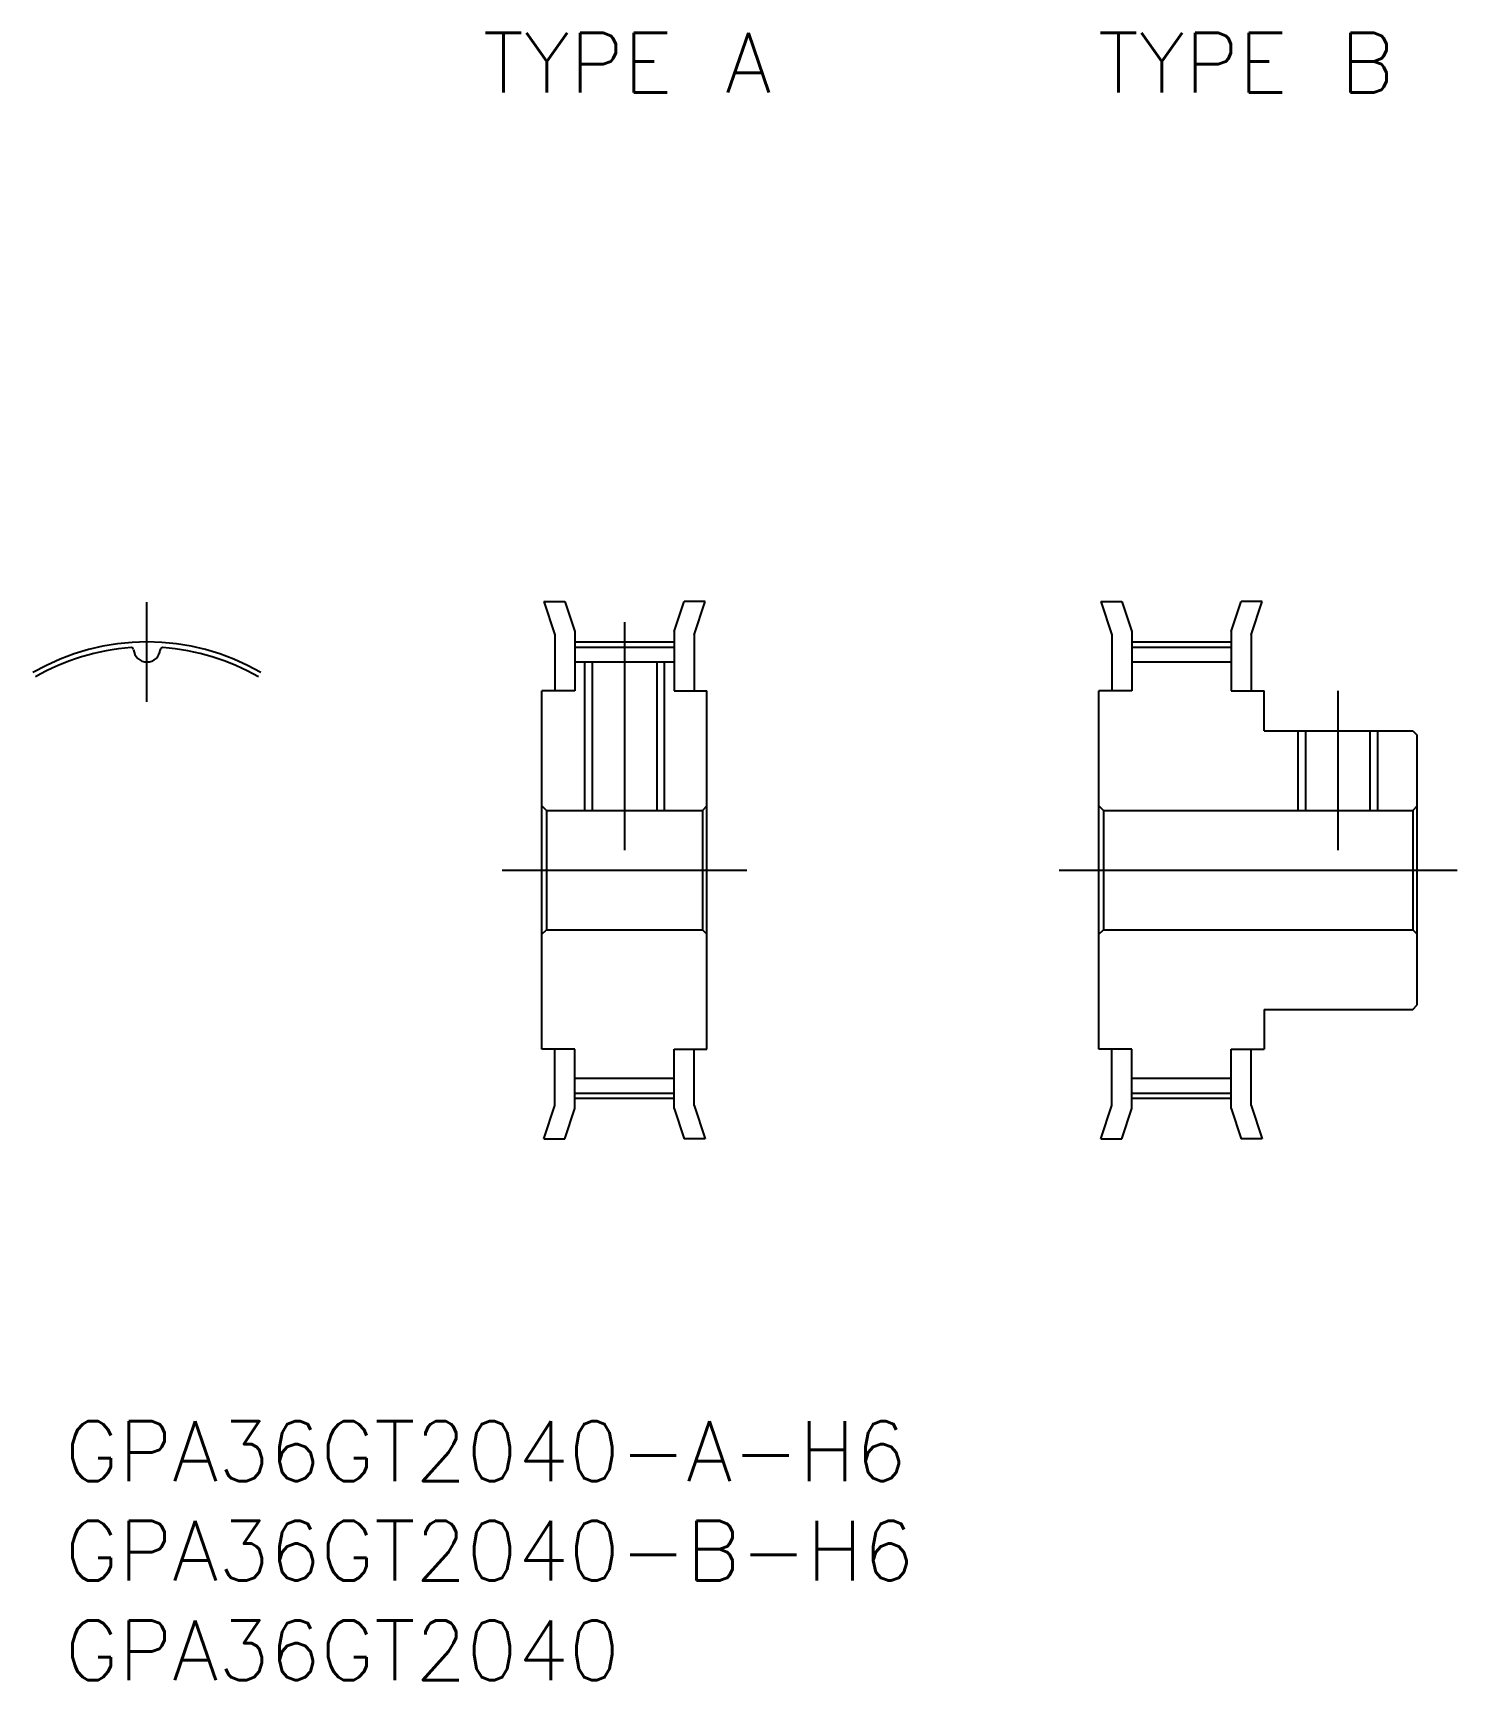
# Model space of a CAD drawing. Extents: x -5.7 to 65.8, y -40.7 to 42.1.
import ezdxf

# ---------------------------------------------------------------- set-up
doc = ezdxf.new("R2010")
doc.units = 0
doc.linetypes.add('CENTER', pattern=[50.8, 31.75, -6.35, 6.35, -6.35])
doc.layers.get('0').update_dxf_attribs({"linetype": 'CONTINUOUS'})
doc.layers.add('CENTER', color=1, linetype='CONTINUOUS')
doc.styles.get("Standard").update_dxf_attribs({"font": 'txt.shx', "height": 3, "bigfont": 'bigfont.shx'})

msp = doc.modelspace()

# ---------------------------------------------------------------- linework, layer by layer
at = {"color": 7, "linetype": 'CONTINUOUS'}
for p, q in [((19.95, 13.5), (21.003, 13.5)), ((19.95, 13.5), (20.5, 11.825)), ((21.003, 13.5), (21.5, 11.985)), ((26.5, 11.985), (26.997, 13.5)), ((28.05, 13.5), (26.997, 13.5)), ((27.5, 11.825), (28.05, 13.5)), ((47.95, 13.5), (49.003, 13.5)), ((47.95, 13.5), (48.5, 11.825)), ((49.003, 13.5), (49.5, 11.985)), ((54.5, 11.985), (54.997, 13.5)), ((56.05, 13.5), (54.997, 13.5)), ((55.5, 11.825), (56.05, 13.5)), ((20.5, 11.825), (20.5, 9)), ((21.5, 11.985), (21.5, 9)), ((26.5, 11.985), (26.5, 9)), ((27.5, 11.825), (27.5, 9)), ((48.5, 11.825), (48.5, 9)), ((49.5, 11.985), (49.5, 9)), ((54.5, 11.985), (54.5, 9)), ((55.5, 11.825), (55.5, 9)), ((21.5, 11.205), (26.5, 11.205)), ((49.5, 11.205), (54.5, 11.205)), ((21.5, 10.455), (26.5, 10.455)), ((22.379, 10.455), (22.379, 3)), ((25.621, 10.455), (25.621, 3)), ((49.5, 10.455), (54.5, 10.455)), ((21.5, 9), (19.85, 9)), ((19.85, -9), (19.85, 9)), ((26.5, 9), (28.15, 9)), ((28.15, -9), (28.15, 9)), ((49.5, 9), (47.85, 9)), ((47.85, -9), (47.85, 9)), ((54.5, 9), (56.15, 9)), ((56.15, 7), (56.15, 9)), ((56.15, 7), (63.625, 7)), ((58.229, 7), (58.229, 3)), ((61.471, 7), (61.471, 3)), ((63.625, 7), (63.85, 6.775)), ((63.85, -6.775), (63.85, 6.775)), ((19.85, 3.225), (20.075, 3)), ((20.075, 3), (27.925, 3)), ((20.075, 3), (20.075, -3)), ((28.15, 3.225), (27.925, 3)), ((27.925, 3), (27.925, -3)), ((47.85, 3.225), (48.075, 3)), ((48.075, 3), (63.625, 3)), ((48.075, 3), (48.075, -3)), ((63.85, 3.225), (63.625, 3)), ((63.625, 3), (63.625, -3)), ((19.85, -3.225), (20.075, -3)), ((20.075, -3), (27.925, -3)), ((28.15, -3.225), (27.925, -3)), ((47.85, -3.225), (48.075, -3)), ((48.075, -3), (63.625, -3)), ((63.85, -3.225), (63.625, -3)), ((56.15, -7), (56.15, -9)), ((56.15, -7), (63.625, -7)), ((63.625, -7), (63.85, -6.775)), ((21.5, -9), (19.85, -9)), ((20.5, -11.825), (20.5, -9)), ((21.5, -11.985), (21.5, -9)), ((26.5, -11.985), (26.5, -9)), ((26.5, -9), (28.15, -9)), ((27.5, -11.825), (27.5, -9)), ((49.5, -9), (47.85, -9)), ((48.5, -11.825), (48.5, -9)), ((49.5, -11.985), (49.5, -9)), ((54.5, -9), (56.15, -9)), ((54.5, -11.985), (54.5, -9)), ((55.5, -11.825), (55.5, -9)), ((21.5, -10.455), (26.5, -10.455)), ((49.5, -10.455), (54.5, -10.455)), ((21.5, -11.205), (26.5, -11.205)), ((49.5, -11.205), (54.5, -11.205)), ((19.95, -13.5), (20.5, -11.825)), ((21.003, -13.5), (21.5, -11.985)), ((26.5, -11.985), (26.997, -13.5)), ((27.5, -11.825), (28.05, -13.5)), ((47.95, -13.5), (48.5, -11.825)), ((49.003, -13.5), (49.5, -11.985)), ((54.5, -11.985), (54.997, -13.5)), ((55.5, -11.825), (56.05, -13.5)), ((19.95, -13.5), (21.003, -13.5)), ((28.05, -13.5), (26.997, -13.5)), ((47.95, -13.5), (49.003, -13.5)), ((56.05, -13.5), (54.997, -13.5))]:
    msp.add_line(p, q, dxfattribs=at)
at = {"color": 3, "linetype": 'CONTINUOUS'}
for p, q in [((22, 10.455), (22, 3)), ((26, 10.455), (26, 3)), ((57.85, 7), (57.85, 3)), ((61.85, 7), (61.85, 3))]:
    msp.add_line(p, q, dxfattribs=at)
at = {"color": 7, "linetype": 'CONTINUOUS'}
for centre, radius, start, end in [((0, 0), 11.205, 94.05703, 120), ((-0.785, 11.065), 0.113, 4.75621, 94.05703), ((0, 11.13), 0.675, 184.75621, 355.24379), ((0.785, 11.065), 0.112, 85.94297, 175.24379), ((0, 0), 11.205, 60, 85.94297)]:
    msp.add_arc(centre, radius, start, end, dxfattribs=at)
at = {"layer": 'CENTER', "color": 1, "linetype": 'CENTER'}
for p, q in [((0, 8.455), (0, 13.46)), ((24, 12.455), (24, 1)), ((21.5, 11.46), (26.5, 11.46)), ((49.5, 11.46), (54.5, 11.46)), ((59.85, 9), (59.85, 1)), ((17.85, 0), (30.15, 0)), ((45.85, 0), (65.85, 0)), ((21.5, -11.46), (26.5, -11.46)), ((49.5, -11.46), (54.5, -11.46))]:
    msp.add_line(p, q, dxfattribs=at)
msp.add_arc((0, 0), 11.46, 60, 120, dxfattribs=at)

# ---------------------------------------------------------------- texts
at = {"color": 7, "linetype": 'CONTINUOUS'}
for s, p in [('TYPE A', (16.885, 39.06)), ('TYPE B', (47.798, 39.06)), ('GPA36GT2040-A-H6', (-4.129, -30.695)), ('GPA36GT2040-B-H6', (-4.129, -35.695)), ('GPA36GT2040', (-4.129, -40.695))]:
    msp.add_text(s, height=3, dxfattribs=at).set_placement(p)

doc.saveas('drawing.dxf')
